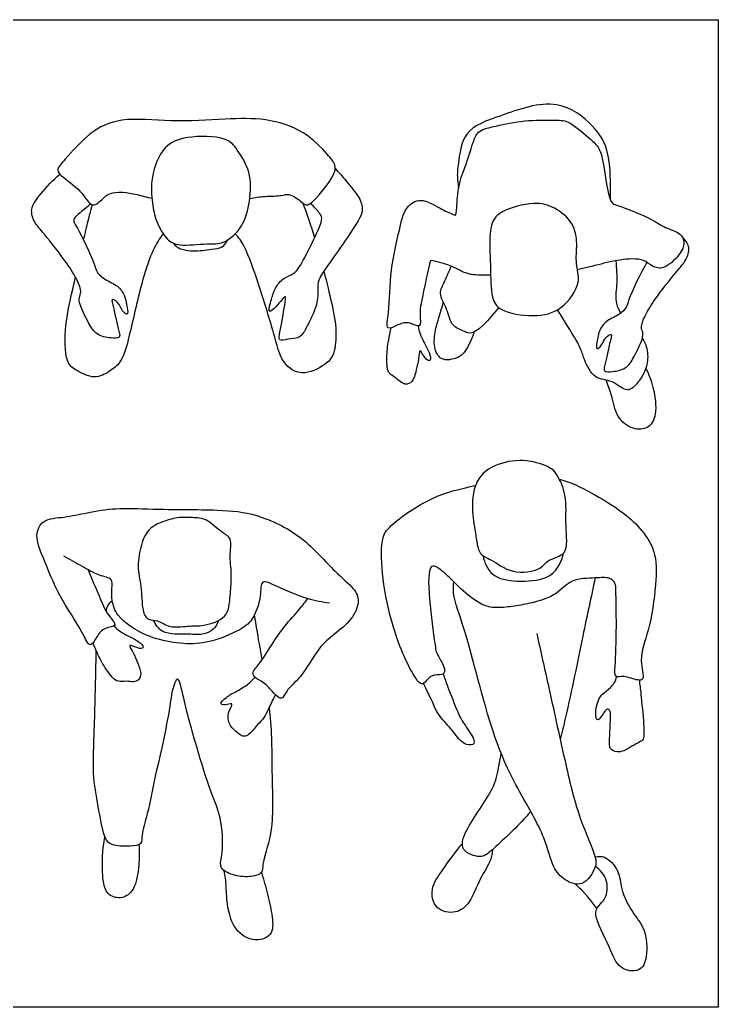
# Model space of a CAD drawing. Header units: millimetres. Extents: x 11.2 to 50.9, y -0.3 to 14.1.
# Drawn here: x 13.296 to 14.862, y 7.676 to 9.889 of the extents above; entities that cross this region are included whole.
import ezdxf

# ---------------------------------------------------------------- set-up
doc = ezdxf.new("R2010")
doc.units = ezdxf.units.MM
doc.layers.add('AG-PEOPLE', color=7, linetype='Continuous', true_color=0x66ccff)
doc.layers.add('X-VPRT', color=6, linetype='Continuous', true_color=0xff00ff)

msp = doc.modelspace()

# ---------------------------------------------------------------- linework, layer by layer
at = {"layer": 'AG-PEOPLE'}
for points, knots in [([(14.6206, 9.485), (14.6209, 9.4961), (14.6209, 9.5302), (14.6184, 9.5983), (14.584, 9.6523), (14.4991, 9.7189), (14.377, 9.6736), (14.2905, 9.6449), (14.2807, 9.5743), (14.2766, 9.5443), (14.2774, 9.5331), (14.2801, 9.5108)], [0.165501, 0.165501, 0.165501, 0.165501, 0.412344, 0.943751, 1.357516, 1.849175, 2.445436, 2.932905, 3.346264, 3.647746, 4.039868, 4.039868, 4.039868, 4.039868]), ([(13.8118, 9.4879), (13.8233, 9.4902), (13.8507, 9.4943), (13.8831, 9.4929), (13.9001, 9.5012), (13.9293, 9.4808), (13.9384, 9.4708), (13.9597, 9.4834), (14.0014, 9.5385), (14.0061, 9.5633), (13.9845, 9.5898), (13.9335, 9.6423), (13.8467, 9.6694), (13.756, 9.666), (13.6367, 9.6585), (13.526, 9.6719), (13.4522, 9.639), (13.4013, 9.5782), (13.3753, 9.5522), (13.3962, 9.5325), (13.4385, 9.5037), (13.4582, 9.4623), (13.4894, 9.4948), (13.4971, 9.4991), (13.5283, 9.5064), (13.5721, 9.4934), (13.5925, 9.4888)], [0.204874, 0.204874, 0.204874, 0.204874, 0.47385, 0.848606, 1.100796, 1.450919, 1.657554, 1.933925, 2.443884, 2.733444, 3.067671, 3.585155, 4.158408, 4.738752, 5.408274, 6.048292, 6.580826, 7.104775, 7.431857, 7.714541, 8.16433, 8.54403, 8.817538, 9.127803, 9.45951, 9.944338, 9.944338, 9.944338, 9.944338]), ([(14.2169, 9.3494), (14.2093, 9.318), (14.2017, 9.2769), (14.1907, 9.2338), (14.1982, 9.1941), (14.1689, 9.2136), (14.146, 9.2065), (14.1151, 9.1895), (14.1261, 9.2401), (14.1257, 9.3279), (14.1473, 9.4146), (14.1582, 9.4688), (14.1963, 9.492), (14.2352, 9.4667), (14.2608, 9.4555), (14.2724, 9.4504), (14.2751, 9.45), (14.2759, 9.4682), (14.2793, 9.5223), (14.2969, 9.5602), (14.3127, 9.6166), (14.3247, 9.6421), (14.3668, 9.6508), (14.4271, 9.6646), (14.4927, 9.6629), (14.5147, 9.664), (14.5258, 9.6589), (14.5404, 9.6522), (14.572, 9.6237), (14.5963, 9.6031), (14.6085, 9.5541), (14.6154, 9.4758), (14.6364, 9.474), (14.7153, 9.4426), (14.7399, 9.4225), (14.7783, 9.4122), (14.7887, 9.3889), (14.7778, 9.3625), (14.7388, 9.3263), (14.7097, 9.3378), (14.6995, 9.35), (14.6682, 9.3545), (14.6176, 9.347), (14.5791, 9.3356), (14.5467, 9.3285)], [0, 0, 0, 0, 0.413937, 0.775728, 1.042098, 1.287344, 1.556572, 1.804613, 2.109866, 2.617348, 3.116119, 3.493825, 3.802036, 4.158012, 4.429723, 4.429723, 4.429723, 4.722339, 5.115045, 5.562087, 5.965668, 6.229133, 6.559567, 6.988484, 7.414819, 7.720548, 7.720548, 7.720548, 8.121034, 8.423966, 8.789824, 9.93816, 10.187844, 10.671624, 11.017767, 11.336032, 11.579144, 11.867888, 12.156005, 12.438791, 12.823163, 13.120628, 13.520617, 13.832267, 13.832267, 13.832267, 13.832267]), ([(13.7556, 9.621), (13.7702, 9.6159), (13.785, 9.5965), (13.8165, 9.5468), (13.8129, 9.4822), (13.8, 9.4262), (13.7552, 9.3846), (13.7162, 9.3882), (13.6547, 9.38), (13.6237, 9.3955), (13.601, 9.4375), (13.5926, 9.4784), (13.5887, 9.5355), (13.6155, 9.6061), (13.6685, 9.6289), (13.7351, 9.6281), (13.7556, 9.621)], [0, 0, 0, 0, 0.348735, 0.79416, 1.282896, 1.747594, 2.166166, 2.494563, 2.907986, 3.218233, 3.617841, 4.011828, 4.475153, 4.981928, 5.389225, 5.878868, 5.878868, 5.878868, 5.878868]), ([(13.4557, 9.476), (13.4507, 9.4719), (13.4422, 9.4639), (13.4167, 9.4455), (13.4174, 9.434), (13.4273, 9.4219), (13.4647, 9.3427), (13.467, 9.3253), (13.4839, 9.3071), (13.5139, 9.2954), (13.5317, 9.2743), (13.5372, 9.2462), (13.54, 9.2235), (13.5244, 9.2374), (13.519, 9.2546), (13.4994, 9.2674), (13.5079, 9.2415), (13.5123, 9.2142), (13.5191, 9.1896), (13.5225, 9.1748), (13.4985, 9.1748), (13.4672, 9.1815), (13.4506, 9.2091), (13.4304, 9.2489), (13.429, 9.2666), (13.4362, 9.2791), (13.4245, 9.3083), (13.4025, 9.3441), (13.3524, 9.4082), (13.329, 9.4331), (13.3179, 9.4661), (13.3432, 9.4986), (13.3706, 9.5294), (13.3862, 9.5426)], [0, 0, 0, 0, 0.26821, 0.59922, 0.776285, 1.018832, 1.585191, 1.85193, 2.136696, 2.481914, 2.794862, 3.132441, 3.366034, 3.582307, 3.865174, 4.089694, 4.345009, 4.687444, 4.997927, 5.195328, 5.460984, 5.801919, 6.145796, 6.553059, 6.798779, 7.013032, 7.33368, 7.744063, 8.291761, 8.653624, 8.979813, 9.372596, 9.794065, 9.794065, 9.794065, 9.794065]), ([(14.0036, 9.555), (14.0155, 9.5428), (14.0363, 9.5173), (14.0628, 9.4845), (14.0658, 9.458), (14.0542, 9.4362), (14.016, 9.3771), (13.9703, 9.3169), (13.9634, 9.296), (13.9662, 9.2592), (13.9529, 9.2253), (13.9397, 9.2006), (13.9263, 9.1739), (13.8989, 9.174), (13.8749, 9.1674), (13.8804, 9.1922), (13.8903, 9.2447), (13.8935, 9.2738), (13.883, 9.26), (13.8727, 9.2471), (13.8504, 9.2261), (13.8616, 9.2649), (13.8681, 9.2886), (13.8869, 9.3104), (13.9111, 9.3188), (13.9239, 9.334), (13.9428, 9.3706), (13.9672, 9.4186), (13.9755, 9.4443), (13.9692, 9.4549), (13.9562, 9.4703), (13.9476, 9.477)], [0, 0, 0, 0, 0.434902, 0.82706, 1.121336, 1.410763, 1.930569, 2.460421, 2.73873, 3.098269, 3.466453, 3.793637, 4.106657, 4.421529, 4.68229, 4.936424, 5.41208, 5.67908, 5.865197, 6.146226, 6.400359, 6.714584, 7.025985, 7.33758, 7.625979, 7.88632, 8.298988, 8.759571, 9.058119, 9.266495, 9.554325, 9.554325, 9.554325, 9.554325]), ([(13.4396, 9.3946), (13.4432, 9.4105), (13.4506, 9.442), (13.4564, 9.4636), (13.4594, 9.4743)], [11.1864893, 11.1864893, 11.1864893, 11.1864893, 11.4168935, 11.6758031, 11.6758031, 11.6758031, 11.6758031]), ([(14.4953, 9.4661), (14.5102, 9.4581), (14.5394, 9.4344), (14.5473, 9.3865), (14.541, 9.3419), (14.5569, 9.2995), (14.5134, 9.2354), (14.4494, 9.221), (14.3737, 9.2339), (14.3515, 9.2655), (14.3525, 9.3352), (14.349, 9.3819), (14.3517, 9.4346), (14.376, 9.4625), (14.4495, 9.4822), (14.481, 9.4738), (14.4953, 9.4661)], [0, 0, 0, 0, 0.409, 0.795559, 1.171772, 1.539262, 2.006383, 2.467158, 2.947811, 3.27918, 3.742893, 4.147305, 4.543176, 4.875894, 5.358114, 5.75245, 5.75245, 5.75245, 5.75245]), ([(13.6181, 9.4085), (13.6139, 9.4038), (13.5925, 9.3746), (13.566, 9.2901), (13.5417, 9.1758), (13.5254, 9.1207), (13.4979, 9.1006), (13.4643, 9.0814), (13.4211, 9.1033), (13.397, 9.1228), (13.3977, 9.2106), (13.4093, 9.258), (13.4192, 9.3027), (13.4213, 9.3122)], [6.231878, 6.231878, 6.231878, 6.231878, 6.371923, 7.00991, 7.679362, 8.125295, 8.467731, 8.830933, 9.234738, 9.561575, 10.099514, 10.655384, 10.7969, 10.7969, 10.7969, 10.7969]), ([(13.978, 9.3254), (13.9849, 9.2986), (13.9992, 9.2378), (14.0072, 9.1964), (14.0033, 9.1391), (13.9814, 9.1138), (13.9283, 9.0882), (13.882, 9.1188), (13.8662, 9.1897), (13.8317, 9.2952), (13.8073, 9.3708), (13.7874, 9.401), (13.7793, 9.409)], [0.601765, 0.601765, 0.601765, 0.601765, 0.92858, 1.418187, 1.851344, 2.198805, 2.641713, 3.053964, 3.564983, 4.215687, 4.795488, 5.059583, 5.059583, 5.059583, 5.059583]), ([(13.6414, 9.3878), (13.6431, 9.385), (13.6502, 9.3761), (13.6852, 9.3675), (13.7251, 9.3752), (13.7497, 9.3756), (13.7591, 9.3887), (13.7619, 9.3948)], [0.080384, 0.080384, 0.080384, 0.080384, 0.210319, 0.527254, 0.86581, 1.122555, 1.32355, 1.32355, 1.32355, 1.32355]), ([(14.7022, 9.3453), (14.6878, 9.3204), (14.6599, 9.2614), (14.6577, 9.2446), (14.6414, 9.2271), (14.6126, 9.2158), (14.5954, 9.1956), (14.5901, 9.1685), (14.5874, 9.1466), (14.6024, 9.16), (14.6076, 9.1766), (14.6265, 9.1889), (14.6183, 9.1639), (14.6141, 9.1377), (14.6075, 9.114), (14.6043, 9.0997), (14.6274, 9.0997), (14.6575, 9.1062), (14.6734, 9.1328), (14.6929, 9.1711), (14.6943, 9.1881), (14.6873, 9.2002), (14.6986, 9.2282), (14.7198, 9.2627), (14.768, 9.3245), (14.7905, 9.3485), (14.8001, 9.3767), (14.7904, 9.3934), (14.7832, 9.3992)], [0.896518, 0.896518, 0.896518, 0.896518, 1.471289, 1.74199, 2.030985, 2.38133, 2.698927, 3.041519, 3.278581, 3.498067, 3.785136, 4.01299, 4.272097, 4.619618, 4.934712, 5.135046, 5.404646, 5.750646, 6.09963, 6.512942, 6.762311, 6.979747, 7.305157, 7.721635, 8.277467, 8.644706, 8.975739, 9.25412, 9.25412, 9.25412, 9.25412]), ([(14.352, 9.3162), (14.3183, 9.3162), (14.2879, 9.3211), (14.2754, 9.3349), (14.2337, 9.346), (14.2169, 9.3494)], [6.9989274, 6.9989274, 6.9989274, 6.9989274, 7.1064129, 7.473494, 7.6855478, 7.6855478, 7.6855478, 7.6855478]), ([(14.3703, 9.2438), (14.3306, 9.1947), (14.3052, 9.1821), (14.29, 9.1925), (14.2627, 9.2021), (14.2558, 9.2404), (14.2337, 9.2754), (14.2499, 9.3022), (14.2586, 9.3257), (14.2645, 9.3369)], [0, 0, 0, 0, 0.323947, 0.543521, 0.81051, 1.135685, 1.464957, 1.745477, 2.073659, 2.073659, 2.073659, 2.073659]), ([(14.6328, 9.3486), (14.634, 9.3321), (14.6367, 9.2995), (14.6296, 9.2608), (14.6382, 9.2395), (14.6435, 9.2311)], [0, 0, 0, 0, 0.3738784, 0.7168698, 0.9543983, 0.9543983, 0.9543983, 0.9543983]), ([(14.3147, 9.1889), (14.3109, 9.1728), (14.2954, 9.1469), (14.285, 9.1325), (14.2419, 9.1202), (14.2241, 9.1516), (14.2259, 9.1891), (14.237, 9.223), (14.2429, 9.2448), (14.2461, 9.2555)], [0.013069, 0.013069, 0.013069, 0.013069, 0.357453, 0.589624, 0.91301, 1.201066, 1.525325, 1.84263, 2.150628, 2.150628, 2.150628, 2.150628]), ([(14.6923, 9.1752), (14.6996, 9.1633), (14.7069, 9.1375), (14.7004, 9.1033), (14.6839, 9.077), (14.6582, 9.0493), (14.6251, 9.0837), (14.5841, 9.0806), (14.5609, 9.1267), (14.5559, 9.1506), (14.5395, 9.1795), (14.5018, 9.2387)], [1.491604, 1.491604, 1.491604, 1.491604, 1.805587, 2.11675, 2.417848, 2.704138, 3.034123, 3.361871, 3.716667, 3.990106, 4.357548, 4.357548, 4.357548, 4.357548]), ([(14.1899, 9.2024), (14.1906, 9.1964), (14.1931, 9.1842), (14.2024, 9.1662), (14.2145, 9.1454), (14.2195, 9.1232), (14.2054, 9.1257), (14.1912, 9.1578), (14.1914, 9.1251), (14.1851, 9.1061), (14.1806, 9.0806), (14.1656, 9.0705), (14.1527, 9.0739), (14.1406, 9.0865), (14.1247, 9.0945), (14.1184, 9.111), (14.1199, 9.1524), (14.1233, 9.17), (14.127, 9.1892), (14.1291, 9.1983)], [0, 0, 0, 0, 0.221769, 0.45496, 0.721564, 0.938194, 1.092757, 1.343122, 1.56521, 1.821297, 2.079437, 2.285205, 2.464252, 2.681799, 2.894612, 3.107937, 3.438717, 3.669189, 3.945086, 3.945086, 3.945086, 3.945086]), ([(14.7, 9.1081), (14.7068, 9.0943), (14.7173, 9.0662), (14.7266, 9.0055), (14.7073, 8.9715), (14.6689, 8.9689), (14.6327, 8.998), (14.6242, 9.0475), (14.6148, 9.0698), (14.6108, 9.0813)], [0, 0, 0, 0, 0.36095, 0.771257, 1.079426, 1.382923, 1.730682, 2.101154, 2.421539, 2.421539, 2.421539, 2.421539]), ([(14.4884, 8.8825), (14.495, 8.8781), (14.5029, 8.8671), (14.5244, 8.8213), (14.518, 8.7584), (14.5286, 8.6875), (14.4789, 8.6815), (14.4657, 8.6545), (14.3985, 8.6446), (14.3564, 8.68), (14.3237, 8.6882), (14.3184, 8.7424), (14.3077, 8.7923), (14.3164, 8.866), (14.3757, 8.8998), (14.4391, 8.904), (14.4783, 8.8893), (14.4884, 8.8825)], [0, 0, 0, 0, 0.201917, 0.503594, 0.869516, 1.214485, 1.484636, 1.716434, 2.059975, 2.385904, 2.62327, 2.928834, 3.257494, 3.621336, 3.969983, 4.326353, 4.640368, 4.640368, 4.640368, 4.640368]), ([(14.506, 8.8593), (14.5324, 8.8528), (14.5817, 8.8277), (14.646, 8.7883), (14.6876, 8.7511), (14.7248, 8.6988), (14.7233, 8.6219), (14.7093, 8.5213), (14.6821, 8.4589), (14.696, 8.419), (14.6929, 8.4125), (14.6912, 8.409), (14.6799, 8.4078), (14.6525, 8.4202), (14.629, 8.4131), (14.6318, 8.4459), (14.6348, 8.5279), (14.6327, 8.6073), (14.6329, 8.6259), (14.6183, 8.6413), (14.5854, 8.6367), (14.5326, 8.6381), (14.5061, 8.6056), (14.4828, 8.5943), (14.4718, 8.5904)], [12.742344, 12.742344, 12.742344, 12.742344, 13.108108, 13.553965, 13.918979, 14.29704, 14.724598, 15.222522, 15.634043, 15.947093, 15.947093, 15.947093, 16.114985, 16.390151, 16.597108, 16.830677, 17.295127, 17.733674, 17.933914, 18.134462, 18.4128, 18.76282, 19.088937, 19.314996, 19.314996, 19.314996, 19.314996]), ([(14.4106, 8.5758), (14.3969, 8.5736), (14.3643, 8.5699), (14.3315, 8.5749), (14.2837, 8.6135), (14.2623, 8.638), (14.2274, 8.6675), (14.2009, 8.6586), (14.2271, 8.4966), (14.2296, 8.4695), (14.2541, 8.4314), (14.2423, 8.4188), (14.2195, 8.4235), (14.2063, 8.4043), (14.1953, 8.3985), (14.1752, 8.4226), (14.1205, 8.5392), (14.0995, 8.7047), (14.1209, 8.7551), (14.2174, 8.8204), (14.2692, 8.834), (14.3144, 8.8445), (14.3182, 8.8454)], [19.895564, 19.895564, 19.895564, 19.895564, 20.115708, 20.43198, 20.804405, 21.098083, 21.412388, 21.662103, 23.153734, 23.429389, 23.738328, 23.904356, 24.128216, 24.35603, 24.503928, 24.75524, 25.57979, 26.701345, 27.039654, 27.602278, 28.145083, 28.193973, 28.193973, 28.193973, 28.193973]), ([(13.45, 8.6562), (13.4574, 8.6365), (13.4748, 8.5984), (13.4905, 8.5568), (13.5196, 8.5287), (13.4843, 8.5278), (13.4697, 8.5088), (13.4541, 8.4771), (13.4341, 8.5248), (13.3833, 8.5964), (13.3511, 8.6798), (13.3288, 8.7304), (13.3467, 8.7713), (13.3982, 8.7732), (13.4475, 8.7847), (13.5146, 8.7962), (13.5945, 8.791), (13.7406, 8.7919), (13.8273, 8.7835), (13.9315, 8.7346), (13.999, 8.6531), (14.0454, 8.6172), (14.0606, 8.5855), (14.041, 8.5431), (14.0009, 8.5118), (13.9647, 8.482), (13.9294, 8.4151), (13.8942, 8.3886), (13.8846, 8.3615), (13.8643, 8.3815), (13.8445, 8.4048), (13.8237, 8.413), (13.8169, 8.4271), (13.8305, 8.4404), (13.8592, 8.4844), (13.8846, 8.5252), (13.9204, 8.5634), (13.9349, 8.5824), (13.9422, 8.5917)], [0, 0, 0, 0, 0.413937, 0.775728, 1.042098, 1.287344, 1.556572, 1.804613, 2.109865, 2.617348, 3.116119, 3.493824, 3.802036, 4.158012, 4.534758, 4.954127, 5.428229, 6.053949, 6.547013, 7.095143, 7.634421, 8.026355, 8.312242, 8.651641, 9.021239, 9.381041, 9.830776, 10.18178, 10.411601, 10.648356, 10.948077, 11.19003, 11.368328, 11.578365, 11.9549, 12.327726, 12.69966, 13.010756, 13.010756, 13.010756, 13.010756]), ([(13.7503, 8.7404), (13.7581, 8.7348), (13.7742, 8.7289), (13.7659, 8.6852), (13.7708, 8.6635), (13.7708, 8.6283), (13.7675, 8.5883), (13.7622, 8.5475), (13.7078, 8.5292), (13.6737, 8.5317), (13.6325, 8.5243), (13.6067, 8.5449), (13.5844, 8.5424), (13.5701, 8.562), (13.5707, 8.6137), (13.5592, 8.6586), (13.566, 8.706), (13.5816, 8.749), (13.6188, 8.7653), (13.6533, 8.7749), (13.6834, 8.7729), (13.7168, 8.7722), (13.7395, 8.748), (13.7503, 8.7404)], [0, 0, 0, 0, 0.252776, 0.574855, 0.82864, 1.130955, 1.466681, 1.783486, 2.154536, 2.46916, 2.795062, 3.084046, 3.313829, 3.545872, 3.91719, 4.27718, 4.635034, 4.977278, 5.299779, 5.610816, 5.894138, 6.188604, 6.536136, 6.536136, 6.536136, 6.536136]), ([(13.9907, 8.5815), (13.9741, 8.5839), (13.9412, 8.5898), (13.8776, 8.6161), (13.835, 8.6382), (13.8386, 8.5948), (13.8185, 8.5377), (13.7799, 8.5166), (13.706, 8.4831), (13.5882, 8.4972), (13.5136, 8.549), (13.5027, 8.5859), (13.5022, 8.6136), (13.5061, 8.6381), (13.4721, 8.6426), (13.4355, 8.665), (13.4085, 8.6792), (13.3951, 8.6871)], [0, 0, 0, 0, 0.369276, 0.814144, 1.116527, 1.40475, 1.807457, 2.143806, 2.603454, 3.172101, 3.655061, 3.962816, 4.237356, 4.465615, 4.741126, 5.088112, 5.443171, 5.443171, 5.443171, 5.443171]), ([(14.3349, 8.6877), (14.3381, 8.6724), (14.352, 8.6384), (14.411, 8.6286), (14.4773, 8.6331), (14.5046, 8.6608), (14.5132, 8.6826), (14.515, 8.6936)], [0, 0, 0, 0, 0.358649, 0.752158, 1.175127, 1.488976, 1.791359, 1.791359, 1.791359, 1.791359]), ([(14.4552, 8.5134), (14.4642, 8.4735), (14.4841, 8.385), (14.5198, 8.221), (14.5475, 8.104), (14.5884, 8.0158), (14.5894, 7.9898), (14.5598, 7.9429), (14.5161, 7.9603), (14.4891, 7.9903), (14.4749, 8.0612), (14.4118, 8.1643), (14.3526, 8.287), (14.2985, 8.5167), (14.2672, 8.5935), (14.2683, 8.6214), (14.2692, 8.6298)], [0.088211, 0.088211, 0.088211, 0.088211, 0.594068, 1.243664, 1.798434, 2.263614, 2.510328, 2.841736, 3.146011, 3.450436, 3.858719, 4.390274, 4.981444, 5.737864, 6.195564, 6.39485, 6.39485, 6.39485, 6.39485]), ([(14.5863, 8.638), (14.5771, 8.5946), (14.5577, 8.5067), (14.5313, 8.372), (14.5118, 8.2918), (14.5079, 8.2764)], [0, 0, 0, 0, 0.566587, 1.2412, 1.406618, 1.406618, 1.406618, 1.406618]), ([(13.4908, 8.5622), (13.4909, 8.5675), (13.4939, 8.5784), (13.5004, 8.5845), (13.5039, 8.587)], [0, 0, 0, 0, 0.2088348, 0.3955065, 0.3955065, 0.3955065, 0.3955065]), ([(14.4718, 8.5904), (14.4641, 8.5878), (14.4485, 8.583), (14.4233, 8.5777), (14.4106, 8.5758)], [19.314996, 19.314996, 19.314996, 19.314996, 19.5724988, 19.8955636, 19.8955636, 19.8955636, 19.8955636]), ([(13.7421, 8.543), (13.7398, 8.5356), (13.7317, 8.5211), (13.7079, 8.5098), (13.6754, 8.5131), (13.6129, 8.5101), (13.6014, 8.5337), (13.5966, 8.5434)], [0, 0, 0, 0, 0.252028, 0.505282, 0.809226, 1.205837, 1.502768, 1.502768, 1.502768, 1.502768]), ([(13.822, 8.5544), (13.8257, 8.5331), (13.8294, 8.5093), (13.8369, 8.4674), (13.8392, 8.4543)], [0, 0, 0, 0, 0.4201449, 0.5926628, 0.5926628, 0.5926628, 0.5926628]), ([(13.5079, 8.5308), (13.512, 8.5262), (13.521, 8.5177), (13.539, 8.5083), (13.5608, 8.4982), (13.5777, 8.4829), (13.5648, 8.4769), (13.5347, 8.495), (13.5536, 8.4683), (13.5594, 8.4492), (13.5704, 8.4257), (13.5639, 8.4088), (13.5514, 8.4042), (13.5342, 8.4075), (13.5166, 8.4049), (13.502, 8.4148), (13.4794, 8.4495), (13.4721, 8.4659), (13.4641, 8.4837), (13.4606, 8.4924)], [0, 0, 0, 0, 0.221769, 0.45496, 0.721564, 0.938194, 1.092757, 1.343122, 1.56521, 1.821297, 2.079437, 2.285205, 2.464252, 2.681799, 2.894612, 3.107937, 3.438717, 3.669189, 3.945086, 3.945086, 3.945086, 3.945086]), ([(13.8554, 8.3479), (13.856, 8.3429), (13.8619, 8.2872), (13.8604, 8.1997), (13.867, 8.0687), (13.8382, 8), (13.8433, 7.9756), (13.8089, 7.9662), (13.7748, 7.9715), (13.741, 7.9866), (13.7538, 8.0256), (13.749, 8.1036), (13.7232, 8.1599), (13.6921, 8.2615), (13.6654, 8.3572), (13.6518, 8.4272), (13.6372, 8.3846), (13.6344, 8.3583), (13.6195, 8.2744), (13.6005, 8.1999), (13.5849, 8.1119), (13.5683, 8.0653), (13.5717, 8.0395), (13.5431, 8.0363), (13.5022, 8.0378), (13.4848, 8.0543), (13.4738, 8.1201), (13.4592, 8.1928), (13.4634, 8.2866), (13.4672, 8.4209), (13.4676, 8.4648), (13.4676, 8.4758)], [1.017713, 1.017713, 1.017713, 1.017713, 1.076692, 1.688602, 2.284057, 2.719482, 2.94342, 3.223606, 3.543005, 3.825586, 4.132064, 4.587956, 5.002956, 5.535809, 6.088575, 6.436515, 6.695063, 6.98499, 7.45371, 7.92837, 8.420767, 8.78626, 9.01557, 9.270513, 9.602707, 9.83917, 10.253098, 10.704374, 11.218456, 11.857923, 12.087048, 12.087048, 12.087048, 12.087048]), ([(13.8696, 8.3766), (13.8675, 8.373), (13.862, 8.3628), (13.8436, 8.3207), (13.8332, 8.3144), (13.821, 8.2989), (13.8013, 8.2756), (13.7796, 8.2955), (13.7653, 8.309), (13.7609, 8.336), (13.7776, 8.3592), (13.7611, 8.354), (13.741, 8.353), (13.761, 8.3736), (13.7802, 8.3824), (13.8081, 8.3989), (13.8188, 8.41), (13.8238, 8.4158)], [0.040854, 0.040854, 0.040854, 0.040854, 0.209737, 0.557725, 0.845074, 0.989439, 1.221047, 1.485608, 1.719464, 1.988297, 2.219608, 2.393032, 2.583126, 2.809489, 3.067153, 3.358583, 3.609388, 3.609388, 3.609388, 3.609388]), ([(14.2455, 8.4234), (14.249, 8.4134), (14.2556, 8.3945), (14.278, 8.3367), (14.2905, 8.3126), (14.3154, 8.2799), (14.3154, 8.2616), (14.287, 8.2652), (14.2652, 8.3008), (14.2332, 8.3305), (14.2221, 8.3608), (14.2079, 8.3882), (14.2014, 8.4021)], [0, 0, 0, 0, 0.276814, 0.655395, 0.927461, 1.2373, 1.40865, 1.63049, 1.949722, 2.272705, 2.550286, 2.883762, 2.883762, 2.883762, 2.883762]), ([(14.6849, 8.4091), (14.6864, 8.3985), (14.6891, 8.3777), (14.6952, 8.3121), (14.6967, 8.2765), (14.6863, 8.2706), (14.6685, 8.261), (14.651, 8.2505), (14.6362, 8.2463), (14.6169, 8.2551), (14.6188, 8.2757), (14.6202, 8.3155), (14.622, 8.3398), (14.6131, 8.3474), (14.6033, 8.3325), (14.5937, 8.3178), (14.5861, 8.3247), (14.5882, 8.3505), (14.595, 8.3682), (14.6022, 8.3782), (14.621, 8.3923), (14.6295, 8.4021), (14.6336, 8.4122), (14.6346, 8.4172)], [0, 0, 0, 0, 0.277876, 0.68216, 0.96304, 1.114728, 1.335997, 1.560242, 1.750135, 1.953782, 2.164907, 2.483235, 2.722255, 2.849851, 3.046541, 3.241425, 3.359317, 3.607125, 3.822828, 3.994587, 4.229463, 4.409853, 4.602737, 4.602737, 4.602737, 4.602737]), ([(14.4418, 8.115), (14.4384, 8.1108), (14.4142, 8.0834), (14.3573, 8.029), (14.3303, 8.0084), (14.2813, 8.0268), (14.2954, 8.0777), (14.3615, 8.1653), (14.3673, 8.201), (14.3737, 8.233), (14.3759, 8.2443)], [2.207872, 2.207872, 2.207872, 2.207872, 2.29857, 2.80101, 3.080936, 3.384925, 3.708982, 4.220571, 4.568056, 4.740332, 4.740332, 4.740332, 4.740332]), ([(13.5637, 8.0404), (13.5641, 8.0257), (13.5646, 7.9939), (13.5558, 7.9391), (13.5276, 7.9181), (13.4926, 7.9251), (13.4813, 7.959), (13.4811, 8.0149), (13.4847, 8.0448), (13.4875, 8.0575)], [0.031711, 0.031711, 0.031711, 0.031711, 0.362609, 0.748824, 1.038187, 1.320497, 1.616974, 2.008353, 2.327611, 2.327611, 2.327611, 2.327611]), ([(14.3558, 8.0292), (14.3551, 8.0213), (14.3538, 8.004), (14.3266, 7.9649), (14.308, 7.9109), (14.2755, 7.8841), (14.2257, 7.8935), (14.2151, 7.9437), (14.2459, 7.985), (14.2722, 8.0246), (14.2885, 8.0426)], [0, 0, 0, 0, 0.239585, 0.575507, 0.949109, 1.253098, 1.570705, 1.887454, 2.235085, 2.654259, 2.654259, 2.654259, 2.654259]), ([(14.5862, 8.0132), (14.5931, 8.0144), (14.6091, 8.0171), (14.6422, 7.9823), (14.6425, 7.9414), (14.6681, 7.8882), (14.7004, 7.8539), (14.7052, 7.7907), (14.6883, 7.7529), (14.6357, 7.7609), (14.621, 7.8118), (14.5811, 7.881), (14.5933, 7.9049), (14.6121, 7.919), (14.6166, 7.9636), (14.5974, 7.9842), (14.5867, 7.9919)], [0, 0, 0, 0, 0.22581, 0.543461, 0.859553, 1.228992, 1.568035, 1.949747, 2.238839, 2.547076, 2.904815, 3.336733, 3.565512, 3.794606, 4.104871, 4.413889, 4.413889, 4.413889, 4.413889]), ([(13.8383, 7.9785), (13.8433, 7.9624), (13.852, 7.9298), (13.8635, 7.8803), (13.8654, 7.8341), (13.815, 7.8206), (13.769, 7.8561), (13.7589, 7.9236), (13.7593, 7.9638), (13.7556, 7.9768), (13.754, 7.9827)], [0, 0, 0, 0, 0.370876, 0.748248, 1.073587, 1.404368, 1.781222, 2.209363, 2.537414, 2.761072, 2.761072, 2.761072, 2.761072])]:
    msp.add_open_spline(points, degree=3, knots=knots, dxfattribs=at)
for points in [[(13.9303, 9.4789), (13.94, 9.4546), (13.9491, 9.4273), (13.9574, 9.3998)], [(14.5902, 7.8974), (14.5729, 7.9234), (14.5518, 7.9427), (14.5414, 7.9525)]]:
    msp.add_open_spline(points, degree=3, dxfattribs=at)
at = {"layer": 'X-VPRT'}
msp.add_lwpolyline([(11.1754, 7.6764), (11.1754, 9.8885), (14.8623, 9.8885), (14.8623, 7.6764)], close=True, dxfattribs=at)

doc.saveas('drawing.dxf')
